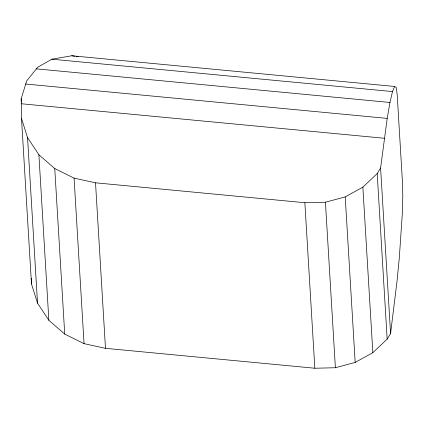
<?xml version="1.0" encoding="UTF-8"?>
<svg xmlns="http://www.w3.org/2000/svg" width="424" height="424" viewBox="0 0 424 424"><rect width="100%" height="100%" fill="white"/><g stroke="black" fill="none" stroke-linecap="round" stroke-linejoin="round"><path stroke-width="0.64" d="M390.568 333.529L380.598 168.005L387.202 118.397L389.958 102.47L392.491 91.573L394.633 86.459L396.233 87.466L397.182 94.536L402.562 183.915L402.8 196.556L402.307 213.913L399.307 257.792L397.012 281.324L390.568 333.529L387.16 339.11L372.839 352.662L355.18 362.425L335.395 367.735L314.831 368.233L105.481 348.332L84.042 343.657L64.729 334.091L48.861 320.279L37.519 303.171L31.477 283.926L21.513 118.402L21.2 98.665L26.707 80.878L37.715 67.225L51.903 59.196L71.757 55.767L394.633 86.459M21.513 118.402L27.555 137.646L38.897 154.755L54.76 168.567L74.073 178.133L95.517 182.808L304.861 202.714L325.425 202.216L345.216 196.9L362.87 187.138L377.196 173.586L380.598 168.005M51.903 59.196L392.491 91.573M36.098 68.826L389.958 102.47M25.583 84.016L387.202 118.397M21.269 103.748L384.409 138.272M74.857 56.206L71.757 55.767M76.145 56.376L78.08 56.63M377.196 173.586L387.16 339.11M362.87 187.138L372.839 352.662M345.216 196.9L355.18 362.425M325.425 202.216L335.395 367.735M304.861 202.714L314.831 368.233M95.517 182.808L105.481 348.332M74.073 178.133L84.042 343.657M54.76 168.567L64.729 334.091M38.897 154.755L48.861 320.279M27.555 137.646L37.519 303.171M21.2 98.665L21.396 101.961M31.387 278.192L31.477 283.926"/></g></svg>
